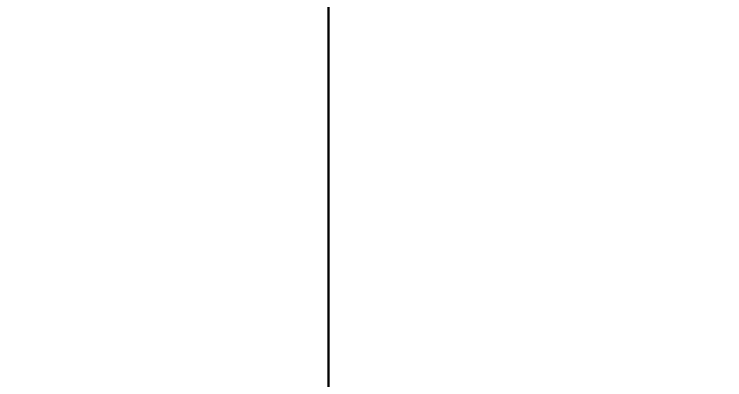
# Model space of a CAD drawing. Extents: x 11992 to 29481, y -6727 to 6811.
# Drawn here: x 24986.47 to 25016.2, y 2797.69 to 2813 of the extents above; entities that cross this region are included whole.
import ezdxf

# ---------------------------------------------------------------- set-up
doc = ezdxf.new("R2010")
doc.units = 0
doc.header["$MEASUREMENT"] = 0
doc.layers.get('0').update_dxf_attribs({"color": 8, "linetype": 'CONTINUOUS'})
doc.layers.get('Defpoints').update_dxf_attribs({"color": 8, "linetype": 'CONTINUOUS'})
doc.layers.add('zoylight 4标注', color=9, linetype='CONTINUOUS')
doc.styles.add('CCD-DIM', font='archs.shx', dxfattribs={"width": 0.8})
doc.dimstyles.new('zoylight_DIM_40', dxfattribs={"dimscale": 40, "dimtxt": 1.9, "dimasz": 0.4, "dimexe": 0.5, "dimexo": 0.5, "dimgap": 0.5, "dimtad": 1, "dimdec": 0, "dimrnd": 5, "dimzin": 12, "dimdsep": 46, "dimtxsty": 'CCD-DIM', "dimblk": 'CCD_Dimension_Tick', "dimcen": 0.125, "dimclrd": 44, "dimclre": 44, "dimclrt": 50, "dimadec": 0, "dimazin": 0, "dimtfac": 1, "dimtdec": 0, "dimtmove": 2, "dimatfit": 3, "dimldrblk": 'CCD_Leader_Dot', "dimfxl": 0, "dimtvp": 1, "dimtolj": 1, "dimtzin": 0, "dimarcsym": 0})

# ---------------------------------------------------------------- blocks, each defined once
blk = doc.blocks.new('CCD_Dimension_Tick')
at = {"color": 0, "linetype": 'ByBlock'}
for p, q in [((-1.0906, 0), (0, 0)), ((0, 0), (1.0906, 0))]:
    blk.add_line(p, q, dxfattribs=at)
at = {"color": 0, "linetype": 'Continuous', "const_width": 0.6075}
blk.add_lwpolyline([(-0.6104, -0.6104), (0.6104, 0.6104)], dxfattribs=at)
blk = doc.blocks.new('*D43')
at = {"layer": 'Defpoints', "color": 0, "linetype": 'Continuous'}
for p in [(24962.254, 3226.356), (25047.857, 3226.356), (25047.857, 2526.356)]:
    blk.add_point(p, dxfattribs=at)
at = {"layer": 'zoylight 4标注', "color": 44, "linetype": 'Continuous', "lineweight": -2}
blk.add_line((25027.857, 3226.356), (24942.254, 3226.356), dxfattribs=at)
at = {"layer": 'zoylight 4标注', "color": 44, "lineweight": -2}
for p, q in [((24962.254, 2542.356), (24962.254, 3210.356)), ((25027.857, 2526.356), (24942.254, 2526.356))]:
    blk.add_line(p, q, dxfattribs=at)
at = {"layer": 'zoylight 4标注', "color": 44, "linetype": 'Continuous', "lineweight": -2, "xscale": 16, "yscale": 16, "zscale": 16}
for p, rotation in [((24962.254, 3226.356), 90), ((24962.254, 2526.356), 270)]:
    blk.add_blockref('CCD_Dimension_Tick', p, dxfattribs=dict(at, rotation=rotation))
at = {"layer": 'zoylight 4标注', "color": 50, "linetype": 'Continuous', "insert": (24904.254, 2876.356), "char_height": 76, "attachment_point": 5, "rotation": 90, "style": 'CCD-DIM'}
blk.add_mtext('\\A1;700', dxfattribs=at)
blk = doc.blocks.new('CCD_Leader_Dot')
at = {"color": 0, "linetype": 'ByBlock'}
blk.add_line((-5, 0), (-10, 0), dxfattribs=at)
at = {"color": 0, "linetype": 'ByBlock', "const_width": 5}
blk.add_lwpolyline([(-2.5, 0, 1), (2.5, 0, 1)], format="xyb", close=True, dxfattribs=at)

msp = doc.modelspace()

# ---------------------------------------------------------------- linework, layer by layer
for p, q in [((24999.616, -619.405, -40.426), (24999.616, 3630.598, -40.427)), ((24999.616, 3630.597, -40.427), (24999.616, 730.596, -40.428)), ((24999.616, 3630.597, 329.573), (24999.616, 730.596, 329.573))]:
    msp.add_line(p, q)

# ---------------------------------------------------------------- dimensions: what is measured, and where the dimension line sits
at = {"layer": 'zoylight 4标注', "linetype": 'Continuous'}
dim = msp.add_aligned_dim(p1=(25047.857, 2526.356), p2=(25047.857, 3226.356), distance=85.603, dimstyle='zoylight_DIM_40', dxfattribs=at)
dim.commit()
dim.dimension.update_dxf_attribs({"geometry": '*D43', "text_midpoint": (24904.254, 2876.356)})

doc.saveas('drawing.dxf')
